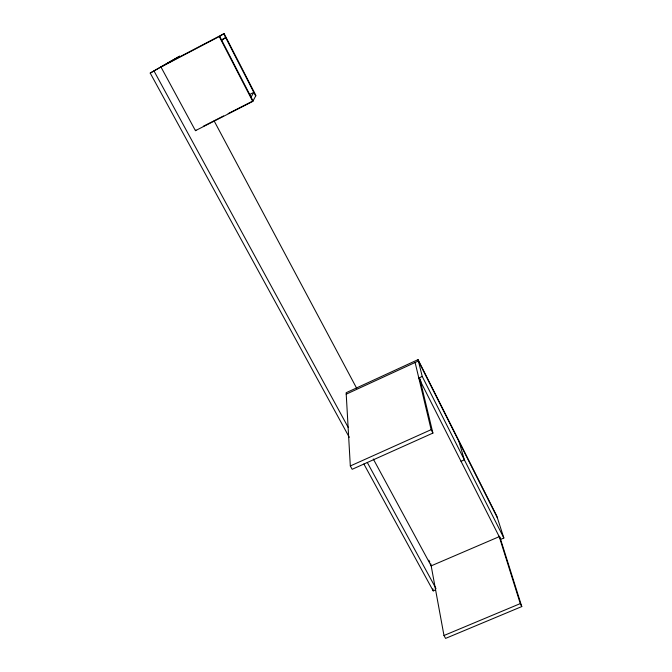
<?xml version="1.0" encoding="UTF-8"?>
<svg xmlns="http://www.w3.org/2000/svg" width="672" height="672" viewBox="0 0 672 672"><rect width="100%" height="100%" fill="white"/><g stroke="black" fill="none" stroke-linecap="round" stroke-linejoin="round"><path stroke-width="1.01" d="M228.169 113.602L253.025 100.918L219.702 36.313L160.986 67.049L195.443 130.67L252.748 101.43L255.94 95.533L224.12 33.6L167.899 63.025M251.068 97.121L253.806 92.35L250.085 94.256M195.443 130.67L195.947 130.049M221.743 40.27L225.691 37.64L221.97 39.581M224.12 33.6L219.282 36.565L252.748 101.43M150.217 73.072L179.634 56.213L150.217 73.072L349.272 437.296M203.314 126.286L223.566 115.954M418.051 359.638L422.226 376.446L418.816 378.008L500.606 539.381L503.849 537.995L496.726 515.861L418.051 359.638L346.139 392.734L350.322 465.965L352.162 469.3L432.902 433.087L419.538 377.597M346.223 394.178L418.387 360.982L497.297 517.642M350.322 465.965L431.147 429.668L415.111 362.494M461.034 461.311L464.36 459.841L459.077 441.756M499.229 536.659L431.172 565.866L373.271 458.968M363.854 463.966L433.222 590.89L435.683 589.848M499.825 536.903L521.783 606.564L445.578 638.4L443.982 635.51L520.271 603.607L499.078 536.172M154.056 71.072L348.205 427.426M367.273 462.42L436.002 588.571M428.82 560.204L429.811 562.036M214.166 120.977L356.731 388.366M223.734 33.835L255.688 96.004M431.147 429.668L432.902 433.087M520.271 603.607L521.783 606.564M420.034 379.638L420.974 381.503M422.226 376.446L503.849 537.995M430.811 563.875L443.982 635.51M432.852 588.84L433.222 590.89"/></g></svg>
